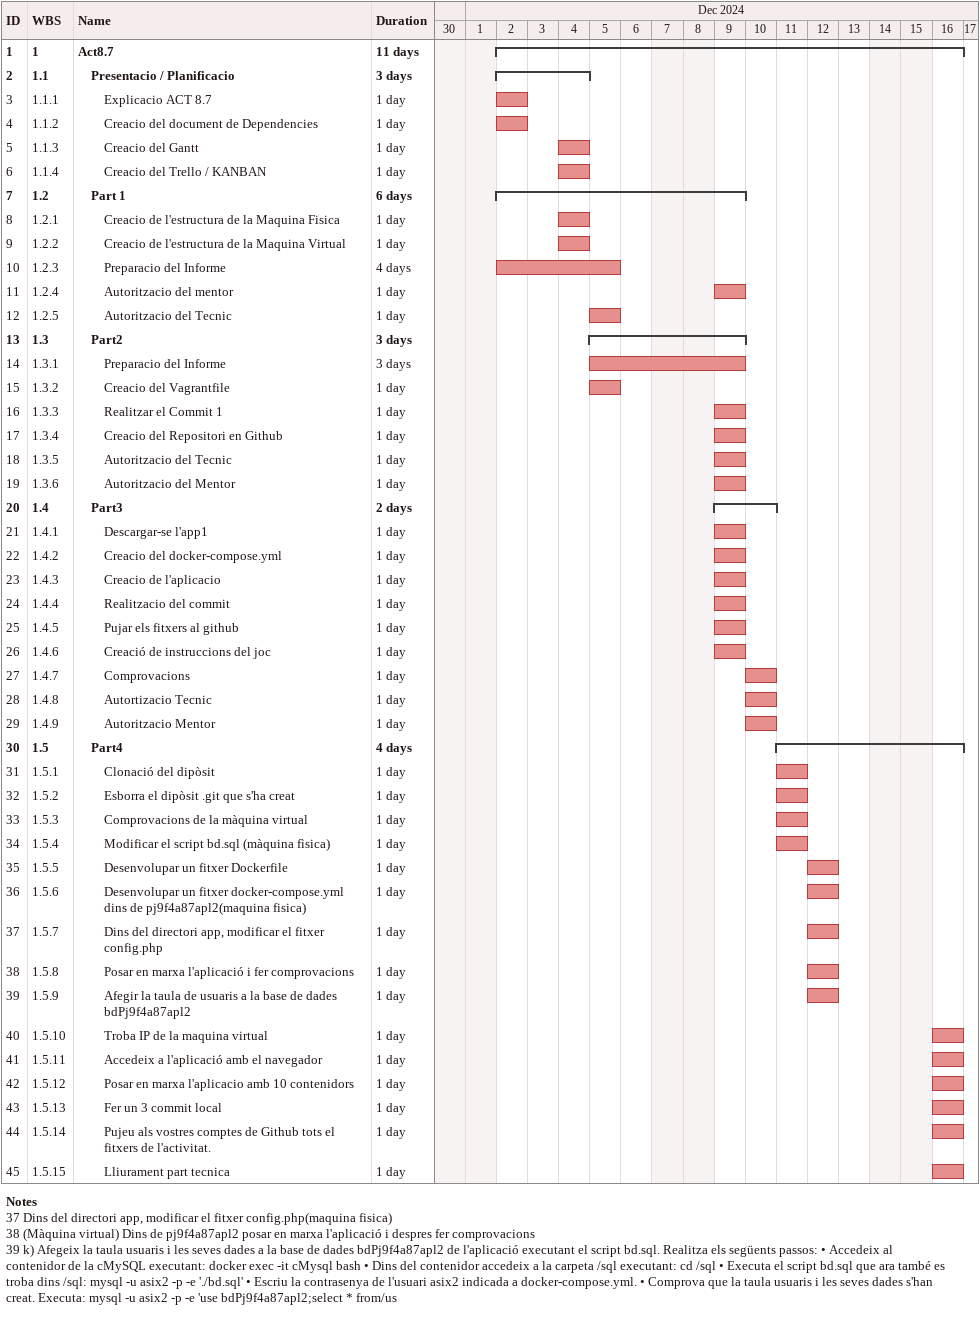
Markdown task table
| ID | WBS | Task | Duration | Start | Finish |
|---|---|---|---|---|---|
| 1 | 1 | **Act8.7** | 11d | 2024-12-02 | 2024-12-16 |
| 2 | 1.1 | **Presentacio / Planificacio** | 3d | 2024-12-02 | 2024-12-04 |
| 3 | 1.1.1 | Explicacio ACT 8.7 | 1d | 2024-12-02 | 2024-12-02 |
| 4 | 1.1.2 | Creacio del document de Dependencies | 1d | 2024-12-02 | 2024-12-02 |
| 5 | 1.1.3 | Creacio del Gantt | 1d | 2024-12-04 | 2024-12-04 |
| 6 | 1.1.4 | Creacio del Trello / KANBAN | 1d | 2024-12-04 | 2024-12-04 |
| 7 | 1.2 | **Part 1** | 6d | 2024-12-02 | 2024-12-09 |
| 8 | 1.2.1 | Creacio de l'estructura de la Maquina Fisica | 1d | 2024-12-04 | 2024-12-04 |
| 9 | 1.2.2 | Creacio de l'estructura de la Maquina Virtual | 1d | 2024-12-04 | 2024-12-04 |
| 10 | 1.2.3 | Preparacio del Informe | 4d | 2024-12-02 | 2024-12-05 |
| 11 | 1.2.4 | Autoritzacio del mentor | 1d | 2024-12-09 | 2024-12-09 |
| 12 | 1.2.5 | Autoritzacio del Tecnic | 1d | 2024-12-05 | 2024-12-05 |
| 13 | 1.3 | **Part2** | 3d | 2024-12-05 | 2024-12-09 |
| 14 | 1.3.1 | Preparacio del Informe | 3d | 2024-12-05 | 2024-12-09 |
| 15 | 1.3.2 | Creacio del Vagrantfile | 1d | 2024-12-05 | 2024-12-05 |
| 16 | 1.3.3 | Realitzar el Commit 1 | 1d | 2024-12-09 | 2024-12-09 |
| 17 | 1.3.4 | Creacio del Repositori en Github | 1d | 2024-12-09 | 2024-12-09 |
| 18 | 1.3.5 | Autoritzacio del Tecnic | 1d | 2024-12-09 | 2024-12-09 |
| 19 | 1.3.6 | Autoritzacio del Mentor | 1d | 2024-12-09 | 2024-12-09 |
| 20 | 1.4 | **Part3** | 2d | 2024-12-09 | 2024-12-10 |
| 21 | 1.4.1 | Descargar-se l'app1 | 1d | 2024-12-09 | 2024-12-09 |
| 22 | 1.4.2 | Creacio del docker-compose.yml | 1d | 2024-12-09 | 2024-12-09 |
| 23 | 1.4.3 | Creacio de l'aplicacio | 1d | 2024-12-09 | 2024-12-09 |
| 24 | 1.4.4 | Realitzacio del commit | 1d | 2024-12-09 | 2024-12-09 |
| 25 | 1.4.5 | Pujar els fitxers al github | 1d | 2024-12-09 | 2024-12-09 |
| 26 | 1.4.6 | Creació de instruccions del joc | 1d | 2024-12-09 | 2024-12-09 |
| 27 | 1.4.7 | Comprovacions | 1d | 2024-12-10 | 2024-12-10 |
| 28 | 1.4.8 | Autortizacio Tecnic | 1d | 2024-12-10 | 2024-12-10 |
| 29 | 1.4.9 | Autoritzacio Mentor | 1d | 2024-12-10 | 2024-12-10 |
| 30 | 1.5 | **Part4** | 4d | 2024-12-11 | 2024-12-16 |
| 31 | 1.5.1 | Clonació del dipòsit | 1d | 2024-12-11 | 2024-12-11 |
| 32 | 1.5.2 | Esborra el dipòsit .git que s'ha creat | 1d | 2024-12-11 | 2024-12-11 |
| 33 | 1.5.3 | Comprovacions de la màquina virtual | 1d | 2024-12-11 | 2024-12-11 |
| 34 | 1.5.4 | Modificar el script bd.sql (màquina fìsica) | 1d | 2024-12-11 | 2024-12-11 |
| 35 | 1.5.5 | Desenvolupar un fitxer Dockerfile | 1d | 2024-12-12 | 2024-12-12 |
| 36 | 1.5.6 | Desenvolupar un fitxer docker-compose.yml dins de pj9f4a87apl2(maquina fisica) | 1d | 2024-12-12 | 2024-12-12 |
| 37 | 1.5.7 | Dins del directori app, modificar el fitxer config.php | 1d | 2024-12-12 | 2024-12-12 |
| 38 | 1.5.8 | Posar en marxa l'aplicació i fer comprovacions | 1d | 2024-12-12 | 2024-12-12 |
| 39 | 1.5.9 | Afegir la taula de usuaris a la base de dades bdPj9f4a87apl2 | 1d | 2024-12-12 | 2024-12-12 |
| 40 | 1.5.10 | Troba IP de la maquina virtual | 1d | 2024-12-16 | 2024-12-16 |
| 41 | 1.5.11 | Accedeix a l'aplicació amb el navegador | 1d | 2024-12-16 | 2024-12-16 |
| 42 | 1.5.12 | Posar en marxa l'aplicacio amb 10 contenidors | 1d | 2024-12-16 | 2024-12-16 |
| 43 | 1.5.13 | Fer un 3 commit local | 1d | 2024-12-16 | 2024-12-16 |
| 44 | 1.5.14 | Pujeu als vostres comptes de Github tots el fitxers de l'activitat. | 1d | 2024-12-16 | 2024-12-16 |
| 45 | 1.5.15 | Lliurament part tecnica | 1d | 2024-12-16 | 2024-12-16 |

Notes
- 37: Dins del directori app, modificar el fitxer config.php(maquina fisica)
- 38: (Màquina virtual) Dins de pj9f4a87apl2 posar en marxa l'aplicació i despres fer comprovacions
- 39: k) Afegeix la taula usuaris i les seves dades a la base de dades bdPj9f4a87apl2 de l'aplicació executant el script bd.sql. Realitza els següents passos: • Accedeix al contenidor de la cMySQL executant: docker exec -it cMysql bash • Dins del contenidor accedeix a la carpeta /sql executant: cd /sql • Executa el script bd.sql que ara també es troba dins /sql: mysql -u asix2 -p -e './bd.sql' • Escriu la contrasenya de l'usuari asix2 indicada a docker-compose.yml. • Comprova que la taula usuaris i les seves dades s'han creat. Executa: mysql -u asix2 -p -e 'use bdPj9f4a87apl2;select * from/us
